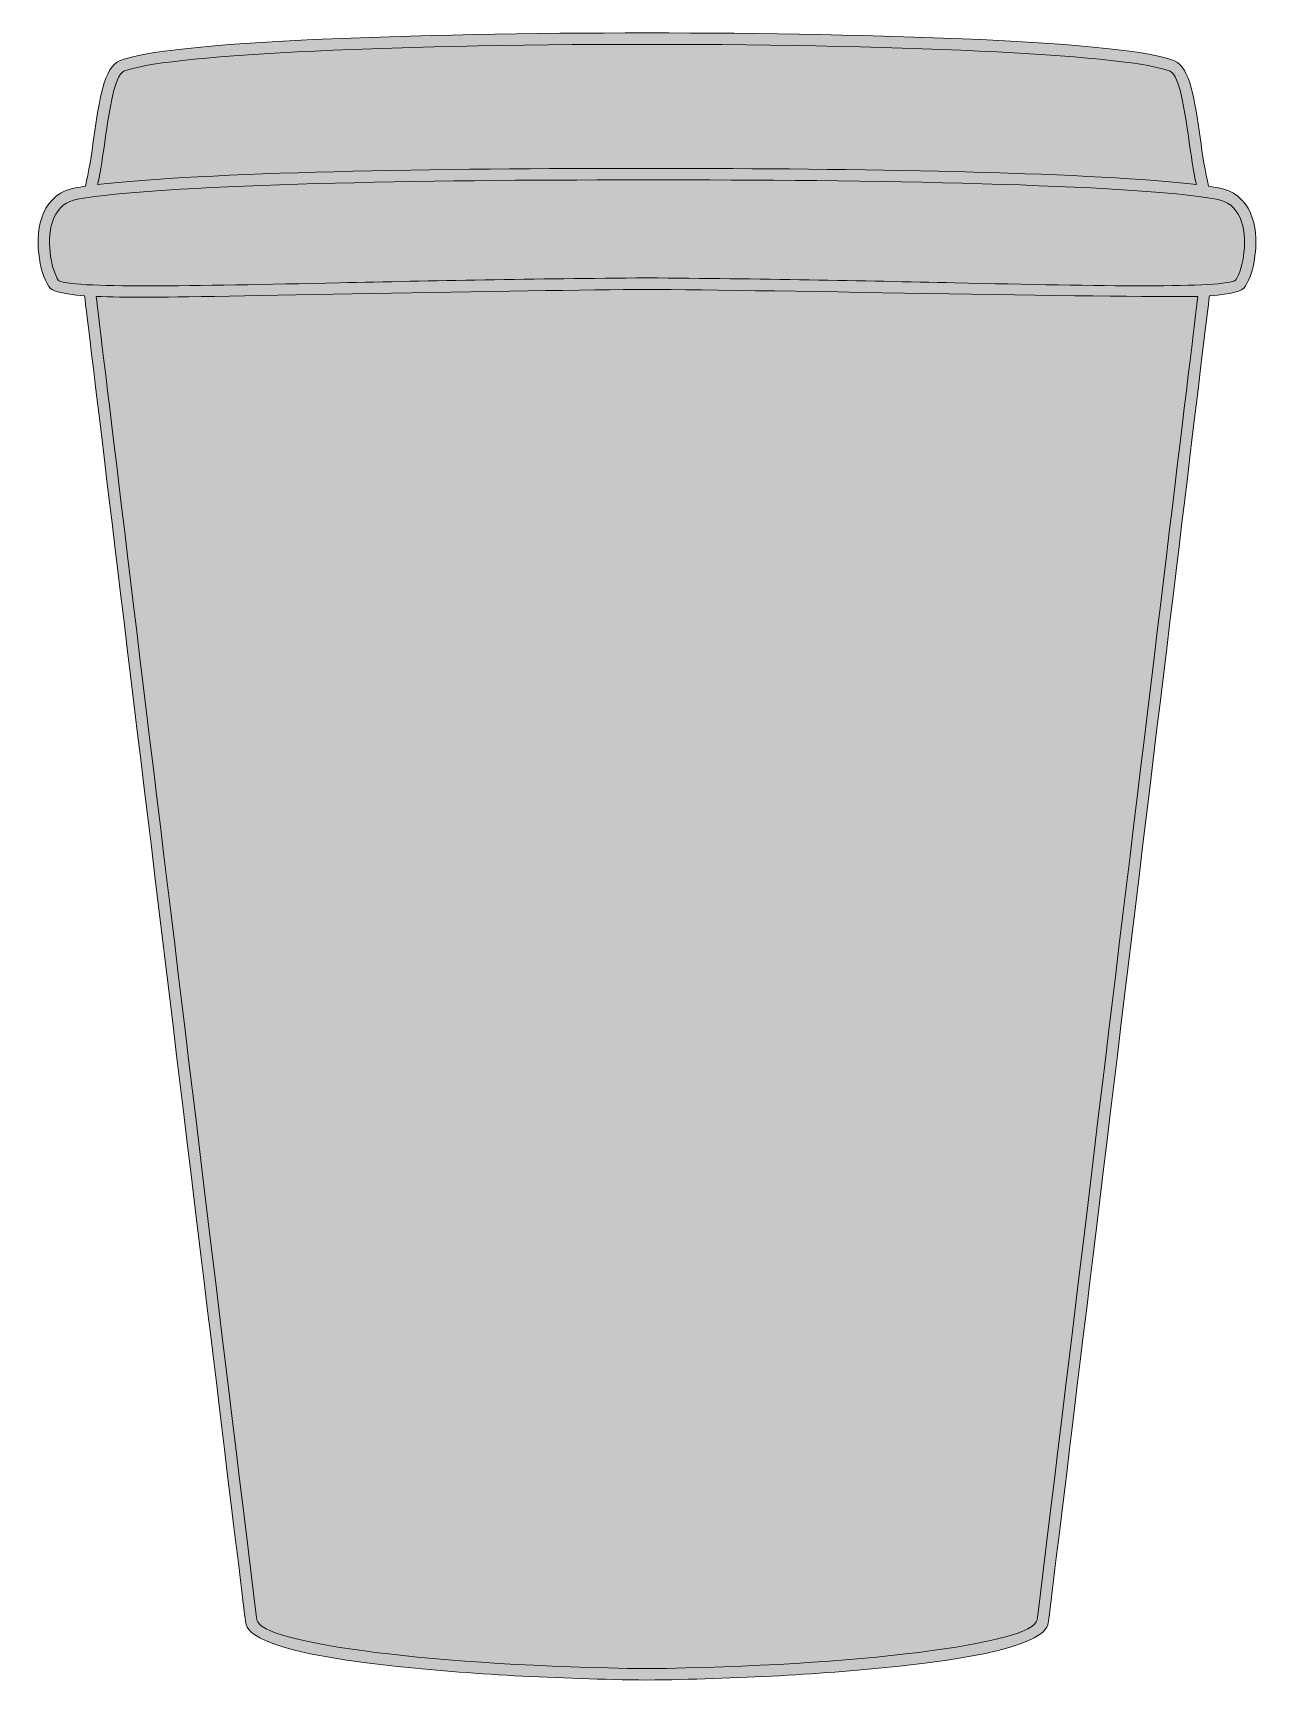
# Model space of a CAD drawing. Header units: inches. Extents: x -1.34 to 1.34, y -1.82 to 1.77.
import ezdxf

# ---------------------------------------------------------------- set-up
doc = ezdxf.new("R2010")
doc.units = ezdxf.units.IN
doc.header["$MEASUREMENT"] = 0
doc.layers.add('Design', color=7, linetype='Continuous', lineweight=0)

msp = doc.modelspace()

# ---------------------------------------------------------------- hatches: boundary and pattern name
at = {"layer": 'Design', "true_color": 0xf8e0c5, "transparency": 33554687}
h = msp.add_hatch(color=254, dxfattribs=at)
h.dxf.hatch_style = 2
edge = h.paths.add_edge_path()
edge.add_spline(control_points=[(1.3184, 1.3801), (1.305, 1.4108), (1.2807, 1.43), (1.2481, 1.4357), (1.2415, 1.4368), (1.2343, 1.4379), (1.2269, 1.439), (1.2191, 1.4698), (1.2136, 1.5081), (1.2082, 1.5454), (1.1965, 1.6274), (1.1863, 1.6982), (1.1526, 1.713), (1.0563, 1.7551), (0.5043, 1.774), (0, 1.774), (-0.5043, 1.774), (-1.0563, 1.7551), (-1.1526, 1.713), (-1.1863, 1.6982), (-1.1965, 1.6274), (-1.2082, 1.5454), (-1.2136, 1.5081), (-1.2191, 1.4698), (-1.2269, 1.439), (-1.2344, 1.4379), (-1.2415, 1.4368), (-1.2481, 1.4357), (-1.2807, 1.43), (-1.305, 1.4108), (-1.3184, 1.3801), (-1.3414, 1.3275), (-1.3271, 1.2514), (-1.3068, 1.2199), (-1.3002, 1.2098), (-1.2784, 1.2034), (-1.2286, 1.2), (-1.2126, 1.0673), (-0.8886, -1.6074), (-0.877, -1.6958), (-0.8747, -1.7133), (-0.8686, -1.7597), (-0.5513, -1.7941), (-0.3971, -1.8109), (-0.1911, -1.8222), (0.0001, -1.8243), (0.1911, -1.8222), (0.3971, -1.8109), (0.5513, -1.7941), (0.8686, -1.7597), (0.8747, -1.7133), (0.877, -1.6958), (0.8886, -1.6074), (1.2125, 1.067), (1.2286, 1.1999), (1.2785, 1.2034), (1.3002, 1.2098), (1.3068, 1.2199), (1.3271, 1.2514), (1.3414, 1.3275), (1.3184, 1.3801)], knot_values=[0, 0, 0, 0, 1, 1, 1, 2, 2, 2, 3, 3, 3, 4, 4, 4, 5, 5, 5, 6, 6, 6, 7, 7, 7, 8, 8, 8, 9, 9, 9, 10, 10, 10, 11, 11, 11, 12, 12, 12, 13, 13, 13, 14, 14, 14, 15, 15, 15, 16, 16, 16, 17, 17, 17, 18, 18, 18, 19, 19, 19, 20, 20, 20, 20], degree=3, periodic=0)
at = {"layer": 'Design', "true_color": 0x333333, "transparency": 33554687}
h = msp.add_hatch(color=250, dxfattribs=at)
h.dxf.hatch_style = 2
edge = h.paths.add_edge_path()
edge.add_spline(control_points=[(1.2866, 1.2345), (1.2621, 1.2153), (0.9889, 1.2212), (0.6726, 1.2281), (0.4731, 1.2324), (0.2471, 1.2373), (-0.0001, 1.2388), (-0.2471, 1.2373), (-0.4731, 1.2324), (-0.6726, 1.2281), (-0.9889, 1.2212), (-1.262, 1.2153), (-1.2858, 1.2335), (-1.3023, 1.259), (-1.3146, 1.3265), (-1.2955, 1.3701), (-1.2855, 1.393), (-1.2681, 1.4068), (-1.2437, 1.411), (-1.0669, 1.442), (-0.5312, 1.4528), (-0.0654, 1.4528), (-0.0654, 1.4528), (0, 1.4528), (0, 1.4528), (0.48, 1.4538), (1.0586, 1.4434), (1.2437, 1.411), (1.2681, 1.4068), (1.2855, 1.393), (1.2955, 1.3701), (1.3146, 1.3265), (1.3023, 1.259), (1.2866, 1.2345)], knot_values=[0, 0, 0, 0, 1, 1, 1, 2, 2, 2, 3, 3, 3, 4, 4, 4, 5, 5, 5, 6, 6, 6, 7, 7, 7, 8, 8, 8, 9, 9, 9, 10, 10, 10, 11, 11, 11, 11], degree=3, periodic=0)
edge = h.paths.add_edge_path()
edge.add_spline(control_points=[(0.8522, -1.6925), (0.8453, -1.7453), (0.4549, -1.7942), (0.0001, -1.7993), (-0.4549, -1.7942), (-0.8453, -1.7453), (-0.8522, -1.6925), (-0.8637, -1.6051), (-1.1816, 1.0196), (-1.2033, 1.1985), (-1.1733, 1.1972), (-1.1357, 1.1966), (-1.0885, 1.1966), (-0.9932, 1.1966), (-0.2467, 1.2123), (-0.0001, 1.2138), (0.2467, 1.2123), (1.113, 1.1945), (1.2033, 1.1985), (1.1816, 1.0197), (0.8637, -1.6051), (0.8522, -1.6925)], knot_values=[0, 0, 0, 0, 1, 1, 1, 2, 2, 2, 3, 3, 3, 4, 4, 4, 5, 5, 5, 6, 6, 6, 7, 7, 7, 7], degree=3, periodic=0)
edge = h.paths.add_edge_path()
edge.add_spline(control_points=[(-1.1835, 1.5418), (-1.1746, 1.6038), (-1.1636, 1.6809), (-1.1426, 1.6901), (-1.0633, 1.7247), (-0.5935, 1.749), (0, 1.749), (0.5935, 1.749), (1.0633, 1.7247), (1.1426, 1.6901), (1.1636, 1.6809), (1.1746, 1.6038), (1.1835, 1.5418), (1.1884, 1.5077), (1.1934, 1.4726), (1.2003, 1.4425), (0.9869, 1.4685), (0.496, 1.4778), (0.0651, 1.4778), (0.0651, 1.4778), (0, 1.4778), (0, 1.4778), (-0.4455, 1.4788), (-0.976, 1.4698), (-1.2003, 1.4425), (-1.1934, 1.4726), (-1.1884, 1.5077), (-1.1835, 1.5418)], knot_values=[0, 0, 0, 0, 1, 1, 1, 2, 2, 2, 3, 3, 3, 4, 4, 4, 5, 5, 5, 6, 6, 6, 7, 7, 7, 8, 8, 8, 9, 9, 9, 9], degree=3, periodic=0)
edge = h.paths.add_edge_path()
edge.add_spline(control_points=[(1.3184, 1.3801), (1.305, 1.4108), (1.2807, 1.43), (1.2481, 1.4357), (1.2415, 1.4368), (1.2343, 1.4379), (1.2269, 1.439), (1.2191, 1.4698), (1.2136, 1.5081), (1.2082, 1.5454), (1.1965, 1.6274), (1.1863, 1.6982), (1.1526, 1.713), (1.0563, 1.7551), (0.5043, 1.774), (0, 1.774), (-0.5043, 1.774), (-1.0563, 1.7551), (-1.1526, 1.713), (-1.1863, 1.6982), (-1.1965, 1.6274), (-1.2082, 1.5454), (-1.2136, 1.5081), (-1.2191, 1.4698), (-1.2269, 1.439), (-1.2344, 1.4379), (-1.2415, 1.4368), (-1.2481, 1.4357), (-1.2807, 1.43), (-1.305, 1.4108), (-1.3184, 1.3801), (-1.3414, 1.3275), (-1.3271, 1.2514), (-1.3068, 1.2199), (-1.3002, 1.2098), (-1.2784, 1.2034), (-1.2286, 1.2), (-1.2126, 1.0673), (-0.8886, -1.6074), (-0.877, -1.6958), (-0.8747, -1.7133), (-0.8686, -1.7597), (-0.5513, -1.7941), (-0.3971, -1.8109), (-0.1911, -1.8222), (0.0001, -1.8243), (0.1911, -1.8222), (0.3971, -1.8109), (0.5513, -1.7941), (0.8686, -1.7597), (0.8747, -1.7133), (0.877, -1.6958), (0.8886, -1.6074), (1.2125, 1.067), (1.2286, 1.1999), (1.2785, 1.2034), (1.3002, 1.2098), (1.3068, 1.2199), (1.3271, 1.2514), (1.3414, 1.3275), (1.3184, 1.3801)], knot_values=[0, 0, 0, 0, 1, 1, 1, 2, 2, 2, 3, 3, 3, 4, 4, 4, 5, 5, 5, 6, 6, 6, 7, 7, 7, 8, 8, 8, 9, 9, 9, 10, 10, 10, 11, 11, 11, 12, 12, 12, 13, 13, 13, 14, 14, 14, 15, 15, 15, 16, 16, 16, 17, 17, 17, 18, 18, 18, 19, 19, 19, 20, 20, 20, 20], degree=3, periodic=0)

# ---------------------------------------------------------------- linework, layer by layer
at = {"layer": 'Design'}
for points, knots in [([(1.3184, 1.3801), (1.305, 1.4108), (1.2807, 1.43), (1.2481, 1.4357), (1.2415, 1.4368), (1.2343, 1.4379), (1.2269, 1.439), (1.2191, 1.4698), (1.2136, 1.5081), (1.2082, 1.5454), (1.1965, 1.6274), (1.1863, 1.6982), (1.1526, 1.713), (1.0563, 1.7551), (0.5043, 1.774), (0, 1.774), (-0.5043, 1.774), (-1.0563, 1.7551), (-1.1526, 1.713), (-1.1863, 1.6982), (-1.1965, 1.6274), (-1.2082, 1.5454), (-1.2136, 1.5081), (-1.2191, 1.4698), (-1.2269, 1.439), (-1.2344, 1.4379), (-1.2415, 1.4368), (-1.2481, 1.4357), (-1.2807, 1.43), (-1.305, 1.4108), (-1.3184, 1.3801), (-1.3414, 1.3275), (-1.3271, 1.2514), (-1.3068, 1.2199), (-1.3002, 1.2098), (-1.2784, 1.2034), (-1.2286, 1.2), (-1.2126, 1.0673), (-0.8886, -1.6074), (-0.877, -1.6958), (-0.8747, -1.7133), (-0.8686, -1.7597), (-0.5513, -1.7941), (-0.3971, -1.8109), (-0.1911, -1.8222), (0.0001, -1.8243), (0.1911, -1.8222), (0.3971, -1.8109), (0.5513, -1.7941), (0.8686, -1.7597), (0.8747, -1.7133), (0.877, -1.6958), (0.8886, -1.6074), (1.2125, 1.067), (1.2286, 1.1999), (1.2785, 1.2034), (1.3002, 1.2098), (1.3068, 1.2199), (1.3271, 1.2514), (1.3414, 1.3275), (1.3184, 1.3801)], [0, 0, 0, 0, 1, 1, 1, 2, 2, 2, 3, 3, 3, 4, 4, 4, 5, 5, 5, 6, 6, 6, 7, 7, 7, 8, 8, 8, 9, 9, 9, 10, 10, 10, 11, 11, 11, 12, 12, 12, 13, 13, 13, 14, 14, 14, 15, 15, 15, 16, 16, 16, 17, 17, 17, 18, 18, 18, 19, 19, 19, 20, 20, 20, 20]), ([(1.3184, 1.3801), (1.305, 1.4108), (1.2807, 1.43), (1.2481, 1.4357), (1.2415, 1.4368), (1.2343, 1.4379), (1.2269, 1.439), (1.2191, 1.4698), (1.2136, 1.5081), (1.2082, 1.5454), (1.1965, 1.6274), (1.1863, 1.6982), (1.1526, 1.713), (1.0563, 1.7551), (0.5043, 1.774), (0, 1.774), (-0.5043, 1.774), (-1.0563, 1.7551), (-1.1526, 1.713), (-1.1863, 1.6982), (-1.1965, 1.6274), (-1.2082, 1.5454), (-1.2136, 1.5081), (-1.2191, 1.4698), (-1.2269, 1.439), (-1.2344, 1.4379), (-1.2415, 1.4368), (-1.2481, 1.4357), (-1.2807, 1.43), (-1.305, 1.4108), (-1.3184, 1.3801), (-1.3414, 1.3275), (-1.3271, 1.2514), (-1.3068, 1.2199), (-1.3002, 1.2098), (-1.2784, 1.2034), (-1.2286, 1.2), (-1.2126, 1.0673), (-0.8886, -1.6074), (-0.877, -1.6958), (-0.8747, -1.7133), (-0.8686, -1.7597), (-0.5513, -1.7941), (-0.3971, -1.8109), (-0.1911, -1.8222), (0.0001, -1.8243), (0.1911, -1.8222), (0.3971, -1.8109), (0.5513, -1.7941), (0.8686, -1.7597), (0.8747, -1.7133), (0.877, -1.6958), (0.8886, -1.6074), (1.2125, 1.067), (1.2286, 1.1999), (1.2785, 1.2034), (1.3002, 1.2098), (1.3068, 1.2199), (1.3271, 1.2514), (1.3414, 1.3275), (1.3184, 1.3801)], [0, 0, 0, 0, 1, 1, 1, 2, 2, 2, 3, 3, 3, 4, 4, 4, 5, 5, 5, 6, 6, 6, 7, 7, 7, 8, 8, 8, 9, 9, 9, 10, 10, 10, 11, 11, 11, 12, 12, 12, 13, 13, 13, 14, 14, 14, 15, 15, 15, 16, 16, 16, 17, 17, 17, 18, 18, 18, 19, 19, 19, 20, 20, 20, 20]), ([(-1.1835, 1.5418), (-1.1746, 1.6038), (-1.1636, 1.6809), (-1.1426, 1.6901), (-1.0633, 1.7247), (-0.5935, 1.749), (0, 1.749), (0.5935, 1.749), (1.0633, 1.7247), (1.1426, 1.6901), (1.1636, 1.6809), (1.1746, 1.6038), (1.1835, 1.5418), (1.1884, 1.5077), (1.1934, 1.4726), (1.2003, 1.4425), (0.9869, 1.4685), (0.496, 1.4778), (0.0651, 1.4778), (0.0651, 1.4778), (0, 1.4778), (0, 1.4778), (-0.4455, 1.4788), (-0.976, 1.4698), (-1.2003, 1.4425), (-1.1934, 1.4726), (-1.1884, 1.5077), (-1.1835, 1.5418)], [0, 0, 0, 0, 1, 1, 1, 2, 2, 2, 3, 3, 3, 4, 4, 4, 5, 5, 5, 6, 6, 6, 7, 7, 7, 8, 8, 8, 9, 9, 9, 9]), ([(1.2866, 1.2345), (1.2621, 1.2153), (0.9889, 1.2212), (0.6726, 1.2281), (0.4731, 1.2324), (0.2471, 1.2373), (-0.0001, 1.2388), (-0.2471, 1.2373), (-0.4731, 1.2324), (-0.6726, 1.2281), (-0.9889, 1.2212), (-1.262, 1.2153), (-1.2858, 1.2335), (-1.3023, 1.259), (-1.3146, 1.3265), (-1.2955, 1.3701), (-1.2855, 1.393), (-1.2681, 1.4068), (-1.2437, 1.411), (-1.0669, 1.442), (-0.5312, 1.4528), (-0.0654, 1.4528), (-0.0654, 1.4528), (0, 1.4528), (0, 1.4528), (0.48, 1.4538), (1.0586, 1.4434), (1.2437, 1.411), (1.2681, 1.4068), (1.2855, 1.393), (1.2955, 1.3701), (1.3146, 1.3265), (1.3023, 1.259), (1.2866, 1.2345)], [0, 0, 0, 0, 1, 1, 1, 2, 2, 2, 3, 3, 3, 4, 4, 4, 5, 5, 5, 6, 6, 6, 7, 7, 7, 8, 8, 8, 9, 9, 9, 10, 10, 10, 11, 11, 11, 11]), ([(0.8522, -1.6925), (0.8453, -1.7453), (0.4549, -1.7942), (0.0001, -1.7993), (-0.4549, -1.7942), (-0.8453, -1.7453), (-0.8522, -1.6925), (-0.8637, -1.6051), (-1.1816, 1.0196), (-1.2033, 1.1985), (-1.1733, 1.1972), (-1.1357, 1.1966), (-1.0885, 1.1966), (-0.9932, 1.1966), (-0.2467, 1.2123), (-0.0001, 1.2138), (0.2467, 1.2123), (1.113, 1.1945), (1.2033, 1.1985), (1.1816, 1.0197), (0.8637, -1.6051), (0.8522, -1.6925)], [0, 0, 0, 0, 1, 1, 1, 2, 2, 2, 3, 3, 3, 4, 4, 4, 5, 5, 5, 6, 6, 6, 7, 7, 7, 7])]:
    msp.add_open_spline(points, degree=3, knots=knots, dxfattribs=at)

doc.saveas('drawing.dxf')
